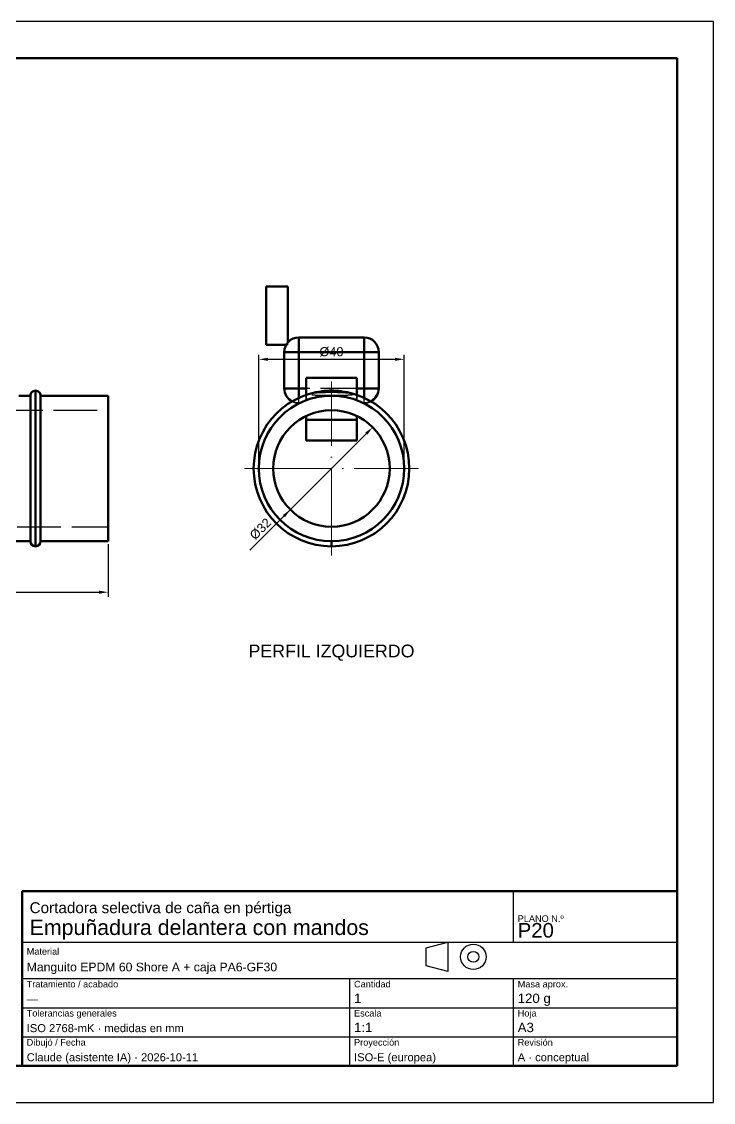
# Model space of a CAD drawing. Header units: millimetres. Extents: x 0 to 420, y 0 to 297.
# Drawn here: x 229.8 to 420, y 0 to 297 of the extents above; entities that cross this region are included whole.
import ezdxf
from ezdxf.enums import TextEntityAlignment as Align

# ---------------------------------------------------------------- set-up
doc = ezdxf.new("R2010")
doc.units = ezdxf.units.MM
doc.linetypes.add('ACAD_ISO02W100', pattern=[15, 12, -3])
doc.linetypes.add('ACAD_ISO04W100', pattern=[30, 24, -3, 0, -3])
for name, color, linetype, lineweight in [('COTAS', 4, 'Continuous', 18), ('EJES', 1, 'ACAD_ISO04W100', 18), ('MARCO', 7, 'Continuous', 70), ('OCULTAS', 8, 'ACAD_ISO02W100', 25), ('TEXTO', 7, 'Continuous', 25), ('VISIBLE', 7, 'Continuous', 50)]:
    doc.layers.add(name, color=color, linetype=linetype, lineweight=lineweight)
doc.styles.get("Standard").update_dxf_attribs({"font": 'arial.ttf'})
doc.dimstyles.new('ISO25', dxfattribs={"dimtxt": 2.5, "dimasz": 2.5, "dimexe": 1.25, "dimexo": 0.8, "dimgap": 0.8, "dimtad": 1, "dimdec": 1, "dimtxsty": 'Standard', "dimcen": 2.5, "dimclrd": 4, "dimclre": 4, "dimclrt": 7, "dimazin": 3, "dimtfac": 1, "dimtmove": 0, "dimatfit": 3})

msp = doc.modelspace()

# ---------------------------------------------------------------- linework, layer by layer
at = {"layer": 'EJES'}
for p, q in [((315, 150.3), (315, 198.1)), ((291.1, 174.2), (338.9, 174.2))]:
    msp.add_line(p, q, dxfattribs=at)
at = {"layer": 'MARCO'}
for p, q in [((410, 287), (20, 287)), ((410, 10), (410, 287)), ((410, 58), (230, 58)), ((230, 58), (230, 10)), ((410, 10), (410, 58)), ((20, 10), (410, 10)), ((230, 10), (410, 10))]:
    msp.add_line(p, q, dxfattribs=at)
at = {"layer": 'OCULTAS'}
for p, q in [((297, 208.2), (297, 224.2)), ((303, 224.2), (297, 224.2)), ((303, 208.2), (303, 224.2)), ((303, 208.2), (297, 208.2)), ((324, 210.2), (306, 210.2)), ((302, 196.2), (302, 206.2)), ((324, 206.2), (306, 206.2)), ((306, 196.2), (306, 206.2)), ((324, 196.2), (324, 206.2)), ((328, 196.2), (328, 206.2)), ((308, 196.2), (308, 199.13)), ((322, 196.2), (322, 199.13)), ((324, 196.2), (306, 196.2)), ((308, 192.93), (308, 194.42)), ((308, 192.93), (308, 193.23)), ((308.84, 193.23), (308, 193.23)), ((322, 193.23), (321.16, 193.23)), ((322, 192.93), (322, 194.42)), ((322, 192.93), (322, 193.23)), ((178.61, 190.2), (253.6, 190.2)), ((306.28, 192.2), (306, 192.2)), ((306.28, 192.2), (306, 192.2)), ((324, 192.2), (323.72, 192.2)), ((324, 192.2), (323.72, 192.2)), ((308, 181.89), (308, 188.59)), ((322, 181.89), (322, 188.59)), ((93.6, 158.2), (253.6, 158.2))]:
    msp.add_line(p, q, dxfattribs=at)
for radius in [21.4, 21.4, 21.4, 20, 20, 20, 20, 20, 16]:
    msp.add_circle((315, 174.2), radius, dxfattribs=at)
for centre, radius, start, end in [((306, 206.2), 4, -210, -180), ((306, 206.2), 4, -210, -180), ((306, 206.2), 4, 138.5904, 150), ((306, 206.2), 4, -270, -221.4096), ((306, 206.2), 4, -270, -221.4096), ((324, 206.2), 4, -360, -270), ((324, 206.2), 4, -360, -270), ((306, 196.2), 4, -180, -90), ((306, 196.2), 4, -180, -90), ((324, 196.2), 4, 270, 360), ((324, 196.2), 4, 270, 360), ((315, 174.2), 21.4, -250.907, -90), ((315, 174.2), 21.4, -450, -289.093), ((315, 174.2), 21.4, -239.5576, -90), ((315, 174.2), 21.4, -239.5576, -90), ((306, 196.2), 4, -117.4321, -90), ((315, 174.2), 21.4, -450, -300.4424), ((315, 174.2), 21.4, -450, -300.4424), ((324, 196.2), 4, 270, 297.4321)]:
    msp.add_arc(centre, radius, start, end, dxfattribs=at)
for points, degree in [([(303, 208.2), (302.7, 208.2), (302.54, 208.2), (302.54, 208.2)], 3), ([(306, 206.2), (306, 206.65), (306, 207.09), (306, 207.52), (306, 207.94), (306, 208.33), (306, 208.69), (306, 209.03), (306, 209.33), (306, 209.59), (306, 209.8), (306, 209.98), (306, 210.1), (306, 210.17), (306, 210.2)], 1), ([(324, 206.2), (324.45, 206.2), (324.89, 206.2), (325.32, 206.2), (325.74, 206.2), (326.13, 206.2), (326.49, 206.2), (326.83, 206.2), (327.13, 206.2), (327.39, 206.2), (327.6, 206.2), (327.78, 206.2), (327.9, 206.2), (327.97, 206.2), (328, 206.2)], 1), ([(306, 196.2), (305.55, 196.2), (305.11, 196.2), (304.68, 196.2), (304.26, 196.2), (303.87, 196.2), (303.51, 196.2), (303.17, 196.2), (302.87, 196.2), (302.61, 196.2), (302.4, 196.2), (302.22, 196.2), (302.1, 196.2), (302.03, 196.2), (302, 196.2)], 1), ([(324, 196.2), (324.45, 196.2), (324.89, 196.2), (325.32, 196.2), (325.74, 196.2), (326.13, 196.2), (326.49, 196.2), (326.83, 196.2), (327.13, 196.2), (327.39, 196.2), (327.6, 196.2), (327.78, 196.2), (327.9, 196.2), (327.97, 196.2), (328, 196.2)], 1), ([(233.6, 152.8), (233.6, 153.34), (233.6, 154.92), (233.6, 157.47), (233.6, 160.86), (233.6, 164.91), (233.6, 169.44), (233.6, 174.2), (233.6, 178.96), (233.6, 183.49), (233.6, 187.54), (233.6, 190.93), (233.6, 193.48), (233.6, 195.06), (233.6, 195.6)], 1), ([(253.6, 154.2), (253.6, 154.7), (253.6, 156.18), (253.6, 158.56), (253.6, 161.73), (253.6, 165.52), (253.6, 169.75), (253.6, 174.2), (253.6, 178.65), (253.6, 182.88), (253.6, 186.67), (253.6, 189.84), (253.6, 192.22), (253.6, 193.7), (253.6, 194.2)], 1), ([(306, 192.2), (306, 192.21), (306, 192.23), (306, 192.27), (306, 192.32), (306, 192.39), (306, 192.47), (306, 192.57), (306, 192.68), (306, 192.81), (306, 192.94), (306, 193.1), (306, 193.26), (306, 193.43), (306, 193.62)], 1), ([(322, 192.93), (321.03, 193.27), (320.05, 193.55), (319.06, 193.78), (318.05, 193.97), (317.04, 194.1), (316.02, 194.17), (315, 194.2), (313.98, 194.17), (312.96, 194.1), (311.95, 193.97), (310.94, 193.78), (309.95, 193.55), (308.97, 193.27), (308, 192.93)], 1), ([(308.84, 193.23), (308.41, 193.09), (308, 192.93)], 2), ([(308.84, 193.23), (308.4, 193.09), (308, 192.93)], 2), ([(312.28, 195.43), (310.65, 195.22), (309.07, 194.76)], 2), ([(320.93, 194.76), (319.35, 195.22), (317.72, 195.43)], 2), ([(322.46, 192.76), (322.06, 192.92), (321.62, 193.08), (321.16, 193.23)], 3), ([(322, 192.93), (321.59, 193.09), (321.16, 193.23)], 2), ([(324, 192.2), (324, 192.21), (324, 192.23), (324, 192.27), (324, 192.32), (324, 192.39), (324, 192.47), (324, 192.57), (324, 192.68), (324, 192.81), (324, 192.94), (324, 193.1), (324, 193.26), (324, 193.43), (324, 193.62)], 1), ([(253.6, 158.2), (253.6, 158.6), (253.6, 159.78), (253.6, 161.69), (253.6, 164.22), (253.6, 167.26), (253.6, 170.64), (253.6, 174.2), (253.6, 177.76), (253.6, 181.14), (253.6, 184.18), (253.6, 186.71), (253.6, 188.62), (253.6, 189.8), (253.6, 190.2)], 1), ([(253.6, 190.2), (253.6, 189.8), (253.6, 188.62), (253.6, 186.71), (253.6, 184.18), (253.6, 181.14), (253.6, 177.76), (253.6, 174.2), (253.6, 170.64), (253.6, 167.26), (253.6, 164.22), (253.6, 161.69), (253.6, 159.78), (253.6, 158.6), (253.6, 158.2)], 1), ([(306.28, 192.2), (306, 192.2)], 1), ([(306, 192.2), (306.28, 192.2)], 1), ([(306, 192.2), (306.28, 192.2)], 1), ([(306.28, 192.2), (306, 192.2)], 1), ([(306.37, 192.24), (306.28, 192.2), (306.28, 192.2)], 2), ([(307.15, 192.6), (306.81, 192.45), (306.52, 192.31), (306.38, 192.25)], 3), ([(307.76, 192.84), (307.54, 192.76), (307.33, 192.67)], 2), ([(322, 188.59), (321.06, 189.01), (320.09, 189.37), (319.09, 189.67), (318.09, 189.9), (317.06, 190.07), (316.03, 190.17), (315, 190.2), (313.97, 190.17), (312.94, 190.07), (311.91, 189.9), (310.91, 189.67), (309.91, 189.37), (308.94, 189.01), (308, 188.59)], 1), ([(322, 188.59), (321.06, 189.01), (320.09, 189.37), (319.09, 189.67), (318.09, 189.9), (317.06, 190.07), (316.03, 190.17), (315, 190.2), (313.97, 190.17), (312.94, 190.07), (311.91, 189.9), (310.91, 189.67), (309.91, 189.37), (308.94, 189.01), (308, 188.59)], 1), ([(323.08, 192.49), (322.81, 192.62), (322.47, 192.75)], 2), ([(323.57, 192.27), (323.43, 192.34), (323.21, 192.44)], 2), ([(323.7, 192.21), (323.68, 192.22), (323.61, 192.25)], 2), ([(323.72, 192.2), (324, 192.2)], 1), ([(324, 192.2), (323.72, 192.2)], 1), ([(324, 192.2), (323.72, 192.2)], 1), ([(323.72, 192.2), (324, 192.2)], 1)]:
    msp.add_open_spline(points, degree=degree, dxfattribs=at)
for points, degree, knots in [([(303, 208.2), (303, 208.41), (303, 208.57), (303, 208.68), (303, 208.79), (303, 208.84), (303, 208.85)], 3, [0, 0, 0, 0, 0.5, 0.5, 0.5, 1, 1, 1, 1]), ([(324, 210.2), (324, 210.19), (324, 210.17), (324, 210.14), (324, 210.1), (324, 210.04), (324, 209.98), (324, 209.89), (324, 209.8), (324, 209.7), (324, 209.59), (324, 209.46), (324, 209.33), (324, 209.18), (324, 209.03), (324, 208.86), (324, 208.69), (324, 208.51), (324, 208.33), (324, 208.13), (324, 207.94), (324, 207.73), (324, 207.52), (324, 207.31), (324, 207.09), (324, 206.65), (324, 206.2)], 2, [0, 0, 0, 0.071429, 0.071429, 0.142857, 0.142857, 0.214286, 0.214286, 0.285714, 0.285714, 0.357143, 0.357143, 0.428571, 0.428571, 0.5, 0.5, 0.571429, 0.571429, 0.642857, 0.642857, 0.714286, 0.714286, 0.785714, 0.785714, 0.857143, 0.857143, 1, 1, 1]), ([(302, 206.2), (302.01, 206.2), (302.03, 206.2), (302.06, 206.2), (302.1, 206.2), (302.16, 206.2), (302.22, 206.2), (302.31, 206.2), (302.4, 206.2), (302.5, 206.2), (302.61, 206.2), (302.74, 206.2), (302.87, 206.2), (303.02, 206.2), (303.17, 206.2), (303.34, 206.2), (303.51, 206.2), (303.69, 206.2), (303.87, 206.2), (304.07, 206.2), (304.26, 206.2), (304.47, 206.2), (304.68, 206.2), (304.89, 206.2), (305.11, 206.2), (305.55, 206.2), (306, 206.2)], 2, [0, 0, 0, 0.071429, 0.071429, 0.142857, 0.142857, 0.214286, 0.214286, 0.285714, 0.285714, 0.357143, 0.357143, 0.428571, 0.428571, 0.5, 0.5, 0.571429, 0.571429, 0.642857, 0.642857, 0.714286, 0.714286, 0.785714, 0.785714, 0.857143, 0.857143, 1, 1, 1]), ([(306, 192.2), (306, 192.21), (306, 192.23), (306, 192.26), (306, 192.3), (306, 192.36), (306, 192.42), (306, 192.51), (306, 192.6), (306, 192.7), (306, 192.81), (306, 192.94), (306, 193.07), (306, 193.22), (306, 193.37), (306, 193.54), (306, 193.71), (306, 193.89), (306, 194.07), (306, 194.27), (306, 194.46), (306, 194.67), (306, 194.88), (306, 195.09), (306, 195.31), (306, 195.75), (306, 196.2)], 2, [0, 0, 0, 0.071429, 0.071429, 0.142857, 0.142857, 0.214286, 0.214286, 0.285714, 0.285714, 0.357143, 0.357143, 0.428571, 0.428571, 0.5, 0.5, 0.571429, 0.571429, 0.642857, 0.642857, 0.714286, 0.714286, 0.785714, 0.785714, 0.857143, 0.857143, 1, 1, 1]), ([(308, 193.23), (308, 193.28), (308, 193.34), (308, 193.39), (308, 193.45), (308, 193.51), (308, 193.57), (308, 193.63), (308, 193.69), (308, 193.75), (308, 193.82), (308, 193.88), (308, 193.95), (308, 194.01), (308, 194.08), (308, 194.15), (308, 194.29), (308, 194.43), (308, 194.57), (308, 195.08), (308, 195.64), (308, 196.2)], 3, [0, 0, 0, 0, 0.071429, 0.071429, 0.071429, 0.142857, 0.142857, 0.142857, 0.214286, 0.214286, 0.214286, 0.285714, 0.285714, 0.285714, 0.357143, 0.357143, 0.357143, 0.5, 0.5, 0.5, 1, 1, 1, 1]), ([(322, 193.23), (322, 193.28), (322, 193.34), (322, 193.39), (322, 193.45), (322, 193.51), (322, 193.57), (322, 193.63), (322, 193.69), (322, 193.75), (322, 193.82), (322, 193.88), (322, 193.95), (322, 194.01), (322, 194.08), (322, 194.15), (322, 194.29), (322, 194.43), (322, 194.57), (322, 195.08), (322, 195.64), (322, 196.2)], 3, [0, 0, 0, 0, 0.071429, 0.071429, 0.071429, 0.142857, 0.142857, 0.142857, 0.214286, 0.214286, 0.214286, 0.285714, 0.285714, 0.285714, 0.357143, 0.357143, 0.357143, 0.5, 0.5, 0.5, 1, 1, 1, 1]), ([(324, 192.2), (324, 192.21), (324, 192.23), (324, 192.26), (324, 192.3), (324, 192.36), (324, 192.42), (324, 192.51), (324, 192.6), (324, 192.7), (324, 192.81), (324, 192.94), (324, 193.07), (324, 193.22), (324, 193.37), (324, 193.54), (324, 193.71), (324, 193.89), (324, 194.07), (324, 194.27), (324, 194.46), (324, 194.67), (324, 194.88), (324, 195.09), (324, 195.31), (324, 195.75), (324, 196.2)], 2, [0, 0, 0, 0.071429, 0.071429, 0.142857, 0.142857, 0.214286, 0.214286, 0.285714, 0.285714, 0.357143, 0.357143, 0.428571, 0.428571, 0.5, 0.5, 0.571429, 0.571429, 0.642857, 0.642857, 0.714286, 0.714286, 0.785714, 0.785714, 0.857143, 0.857143, 1, 1, 1]), ([(232.2, 154.2), (232.2, 154.2), (232.2, 154.72), (232.2, 155.74), (232.2, 156.74), (232.2, 158.24), (232.2, 160.11), (232.2, 161.96), (232.2, 164.18), (232.2, 166.6), (232.2, 169.02), (232.2, 171.63), (232.2, 174.24), (232.2, 176.87), (232.2, 179.49), (232.2, 181.91), (232.2, 184.33), (232.2, 186.54), (232.2, 188.39), (232.2, 190.23), (232.2, 191.7), (232.2, 192.69), (232.2, 193.69), (232.2, 194.2), (232.2, 194.2)], 3, [0, 0, 0, 0, 0.0627743, 0.0627743, 0.0627743, 0.1255485, 0.1255485, 0.1255485, 0.1879486, 0.1879486, 0.1879486, 0.2503487, 0.2503487, 0.2503487, 0.3129486, 0.3129486, 0.3129486, 0.3755485, 0.3755485, 0.3755485, 0.437774, 0.437774, 0.437774, 0.4999996, 0.4999996, 0.4999996, 0.4999996]), ([(235, 194.2), (235, 194.2), (235, 194.2), (235, 194.2), (235, 194.2), (235, 193.67), (235, 192.66), (235, 191.65), (235, 190.15), (235, 188.29), (235, 186.44), (235, 184.22), (235, 181.8), (235, 179.38), (235, 176.77), (235, 174.16), (235, 171.54), (235, 168.93), (235, 166.52), (235, 164.1), (235, 161.89), (235, 160.04), (235, 158.2), (235, 156.72), (235, 155.72), (235, 154.72), (235, 154.2), (235, 154.2)], 3, [0, 0, 0, 0, 0.000698, 0.000698, 0.000698, 0.125898, 0.125898, 0.125898, 0.251098, 0.251098, 0.251098, 0.375898, 0.375898, 0.375898, 0.500698, 0.500698, 0.500698, 0.625498, 0.625498, 0.625498, 0.750298, 0.750298, 0.750298, 0.875149, 0.875149, 0.875149, 1, 1, 1, 1]), ([(315, 154.2), (317.63, 154.2), (320.26, 154.72), (322.69, 155.74), (325.11, 156.74), (327.34, 158.24), (329.19, 160.11), (331.03, 161.96), (332.51, 164.18), (333.5, 166.6), (334.49, 169.02), (335.01, 171.63), (335, 174.24), (335, 176.87), (334.47, 179.49), (333.46, 181.91), (332.45, 184.33), (330.95, 186.54), (329.09, 188.39), (327.24, 190.23), (325.02, 191.71), (322.6, 192.7), (320.18, 193.69), (317.57, 194.21), (314.96, 194.2), (312.33, 194.2), (309.71, 193.67), (307.29, 192.66), (304.87, 191.65), (302.66, 190.15), (300.81, 188.29), (298.97, 186.44), (297.49, 184.22), (296.5, 181.8), (295.51, 179.38), (294.99, 176.77), (295, 174.16), (295, 171.54), (295.53, 168.93), (296.53, 166.52), (297.54, 164.1), (299.02, 161.89), (300.87, 160.04), (302.72, 158.2), (304.94, 156.72), (307.35, 155.72), (309.77, 154.72), (312.39, 154.2), (315, 154.2)], 3, [0, 0, 0, 0, 0.062774, 0.062774, 0.062774, 0.125549, 0.125549, 0.125549, 0.187949, 0.187949, 0.187949, 0.250349, 0.250349, 0.250349, 0.312949, 0.312949, 0.312949, 0.375549, 0.375549, 0.375549, 0.437949, 0.437949, 0.437949, 0.500349, 0.500349, 0.500349, 0.562949, 0.562949, 0.562949, 0.625549, 0.625549, 0.625549, 0.687949, 0.687949, 0.687949, 0.750349, 0.750349, 0.750349, 0.812749, 0.812749, 0.812749, 0.875149, 0.875149, 0.875149, 0.937574, 0.937574, 0.937574, 1, 1, 1, 1]), ([(315, 154.2), (312.37, 154.2), (309.74, 154.72), (307.31, 155.74), (304.89, 156.74), (302.66, 158.24), (300.81, 160.11), (298.97, 161.96), (297.49, 164.18), (296.5, 166.6), (295.51, 169.02), (294.99, 171.63), (295, 174.24), (295, 176.87), (295.53, 179.49), (296.54, 181.91), (297.55, 184.33), (299.05, 186.54), (300.91, 188.39), (302.76, 190.23), (304.98, 191.71), (307.4, 192.7), (309.82, 193.69), (312.43, 194.21), (315.04, 194.2), (317.67, 194.2), (320.29, 193.67), (322.71, 192.66), (325.13, 191.65), (327.34, 190.15), (329.19, 188.29), (331.03, 186.44), (332.51, 184.22), (333.5, 181.8), (334.49, 179.38), (335.01, 176.77), (335, 174.16), (335, 171.54), (334.47, 168.93), (333.47, 166.52), (332.46, 164.1), (330.98, 161.89), (329.13, 160.04), (327.28, 158.2), (325.06, 156.72), (322.65, 155.72), (320.23, 154.72), (317.61, 154.2), (315, 154.2)], 3, [0, 0, 0, 0, 0.062774, 0.062774, 0.062774, 0.125549, 0.125549, 0.125549, 0.187949, 0.187949, 0.187949, 0.250349, 0.250349, 0.250349, 0.312949, 0.312949, 0.312949, 0.375549, 0.375549, 0.375549, 0.437949, 0.437949, 0.437949, 0.500349, 0.500349, 0.500349, 0.562949, 0.562949, 0.562949, 0.625549, 0.625549, 0.625549, 0.687949, 0.687949, 0.687949, 0.750349, 0.750349, 0.750349, 0.812749, 0.812749, 0.812749, 0.875149, 0.875149, 0.875149, 0.937574, 0.937574, 0.937574, 1, 1, 1, 1]), ([(315, 154.2), (312.38, 154.2), (309.77, 154.72), (307.35, 155.72), (304.93, 156.72), (302.72, 158.2), (300.87, 160.05), (299.01, 161.9), (297.52, 164.12), (296.52, 166.55), (295.52, 168.97), (295, 171.59), (295, 174.21), (295, 176.84), (295.52, 179.46), (296.53, 181.88), (297.54, 184.3), (299.03, 186.52), (300.89, 188.37), (302.74, 190.22), (304.95, 191.69), (307.37, 192.69), (309.79, 193.69), (312.4, 194.2), (315.01, 194.2), (317.64, 194.2), (320.26, 193.68), (322.68, 192.67), (325.1, 191.66), (327.32, 190.17), (329.17, 188.31), (331.02, 186.46), (332.49, 184.25), (333.49, 181.83), (334.49, 179.41), (335, 176.8), (335, 174.19), (335, 171.56), (334.48, 168.94), (333.47, 166.52), (332.46, 164.1), (330.97, 161.88), (329.11, 160.03), (327.27, 158.19), (325.05, 156.71), (322.64, 155.72), (320.22, 154.72), (317.61, 154.2), (315, 154.2)], 3, [0, 0, 0, 0, 0.062454, 0.062454, 0.062454, 0.124908, 0.124908, 0.124908, 0.187508, 0.187508, 0.187508, 0.250108, 0.250108, 0.250108, 0.312708, 0.312708, 0.312708, 0.375308, 0.375308, 0.375308, 0.437708, 0.437708, 0.437708, 0.500108, 0.500108, 0.500108, 0.562708, 0.562708, 0.562708, 0.625308, 0.625308, 0.625308, 0.687708, 0.687708, 0.687708, 0.750108, 0.750108, 0.750108, 0.812708, 0.812708, 0.812708, 0.875308, 0.875308, 0.875308, 0.937654, 0.937654, 0.937654, 1, 1, 1, 1]), ([(315, 154.2), (317.63, 154.2), (320.25, 154.72), (322.68, 155.73), (325.1, 156.74), (327.33, 158.23), (329.18, 160.09), (331.02, 161.95), (332.5, 164.16), (333.49, 166.58), (334.49, 169), (335, 171.61), (335, 174.23), (335, 176.85), (334.47, 179.47), (333.46, 181.89), (332.46, 184.31), (330.97, 186.53), (329.11, 188.38), (327.25, 190.22), (325.04, 191.7), (322.62, 192.69), (320.2, 193.69), (317.59, 194.2), (314.97, 194.2), (312.35, 194.2), (309.73, 193.67), (307.31, 192.66), (304.89, 191.66), (302.67, 190.17), (300.82, 188.31), (298.98, 186.45), (297.5, 184.24), (296.51, 181.82), (295.51, 179.4), (295, 176.79), (295, 174.17), (295, 171.55), (295.53, 168.93), (296.54, 166.51), (297.54, 164.09), (299.03, 161.87), (300.89, 160.02), (302.74, 158.18), (304.96, 156.71), (307.37, 155.71), (309.78, 154.72), (312.39, 154.2), (315, 154.2)], 3, [0, 0, 0, 0, 0.062704, 0.062704, 0.062704, 0.125408, 0.125408, 0.125408, 0.187808, 0.187808, 0.187808, 0.250208, 0.250208, 0.250208, 0.312808, 0.312808, 0.312808, 0.375408, 0.375408, 0.375408, 0.437808, 0.437808, 0.437808, 0.500208, 0.500208, 0.500208, 0.562808, 0.562808, 0.562808, 0.625408, 0.625408, 0.625408, 0.687808, 0.687808, 0.687808, 0.750208, 0.750208, 0.750208, 0.812808, 0.812808, 0.812808, 0.875408, 0.875408, 0.875408, 0.937704, 0.937704, 0.937704, 1, 1, 1, 1]), ([(323.72, 192.2), (323.72, 192.2), (323.38, 192.37), (322.93, 192.56), (322.63, 192.69), (322.27, 192.84), (321.9, 192.97), (321.28, 193.2), (320.59, 193.42), (319.9, 193.59), (319.2, 193.77), (318.5, 193.9), (317.78, 194.01), (316.86, 194.14), (315.93, 194.2), (315, 194.2), (313.58, 194.2), (312.15, 194.05), (310.76, 193.74), (309.98, 193.58), (309.22, 193.36), (308.51, 193.12), (307.89, 192.9), (307.29, 192.66), (306.85, 192.46), (306.51, 192.31), (306.28, 192.2), (306.28, 192.2)], 3, [0, 0, 0, 0, 0.093941, 0.093941, 0.093941, 0.157007, 0.157007, 0.157007, 0.26192, 0.26192, 0.26192, 0.366833, 0.366833, 0.366833, 0.501001, 0.501001, 0.501001, 0.706952, 0.706952, 0.706952, 0.821887, 0.821887, 0.821887, 0.922727, 0.922727, 0.922727, 1, 1, 1, 1]), ([(308, 192.93), (308, 193.3), (308, 193.67), (308, 193.95), (308, 194.25), (308, 194.42), (308, 194.42)], 3, [0, 0, 0, 0, 0.483867, 0.483867, 0.483867, 1, 1, 1, 1]), ([(308, 194.42), (308, 194.42), (308, 194.25), (308, 193.95), (308, 193.68), (308, 193.31), (308, 192.93)], 3, [0, 0, 0, 0, 0.515767, 0.515767, 0.515767, 1, 1, 1, 1]), ([(320.93, 194.76), (321.1, 194.71), (321.24, 194.65), (321.22, 194.58), (321.21, 194.53), (321.11, 194.49), (320.99, 194.46), (320.89, 194.43), (320.79, 194.41), (320.67, 194.4), (320.52, 194.38), (320.37, 194.36), (320.21, 194.35), (319.75, 194.31), (319.27, 194.29), (318.79, 194.28), (317.54, 194.25), (316.27, 194.25), (315.01, 194.25), (313.58, 194.26), (312.15, 194.24), (310.75, 194.29), (310.34, 194.31), (309.94, 194.33), (309.56, 194.37), (309.34, 194.39), (309.13, 194.42), (308.97, 194.47), (308.91, 194.49), (308.86, 194.51), (308.82, 194.53), (308.77, 194.57), (308.76, 194.61), (308.8, 194.64), (308.85, 194.69), (308.95, 194.73), (309.07, 194.76)], 3, [0, 0, 0, 0, 0.0490191, 0.0490191, 0.0490191, 0.0837627, 0.0837627, 0.0837627, 0.1107515, 0.1107515, 0.1107515, 0.1449646, 0.1449646, 0.1449646, 0.243534, 0.243534, 0.243534, 0.4995985, 0.4995985, 0.4995985, 0.7875428, 0.7875428, 0.7875428, 0.8720681, 0.8720681, 0.8720681, 0.9205013, 0.9205013, 0.9205013, 0.9390919, 0.9390919, 0.9390919, 0.9662841, 0.9662841, 0.9662841, 0.9999999, 0.9999999, 0.9999999, 0.9999999]), ([(309.07, 194.76), (309.33, 194.84), (309.67, 194.89), (310, 194.93), (310.32, 194.97), (310.64, 195), (310.97, 195.02), (311.5, 195.06), (312.03, 195.08), (312.56, 195.1), (313.38, 195.13), (314.21, 195.14), (315.03, 195.14), (316.14, 195.14), (317.26, 195.12), (318.35, 195.06), (318.77, 195.04), (319.19, 195.01), (319.6, 194.97), (319.83, 194.95), (320.05, 194.92), (320.27, 194.89), (320.51, 194.86), (320.74, 194.82), (320.93, 194.76)], 3, [0, 0, 0, 0, 0.089769, 0.089769, 0.089769, 0.172351, 0.172351, 0.172351, 0.303103, 0.303103, 0.303103, 0.502622, 0.502622, 0.502622, 0.771482, 0.771482, 0.771482, 0.875723, 0.875723, 0.875723, 0.934766, 0.934766, 0.934766, 1, 1, 1, 1]), ([(322, 192.93), (322, 193.3), (322, 193.67), (322, 193.95), (322, 194.25), (322, 194.42), (322, 194.42)], 3, [0, 0, 0, 0, 0.483867, 0.483867, 0.483867, 1, 1, 1, 1]), ([(322, 194.42), (322, 194.42), (322, 194.25), (322, 193.95), (322, 193.68), (322, 193.31), (322, 192.93)], 3, [0, 0, 0, 0, 0.515767, 0.515767, 0.515767, 1, 1, 1, 1]), ([(315, 154.2), (312.37, 154.2), (309.74, 154.72), (307.31, 155.74), (304.89, 156.74), (302.66, 158.24), (300.81, 160.11), (298.97, 161.96), (297.49, 164.18), (296.5, 166.6), (295.51, 169.02), (294.99, 171.63), (295, 174.24), (295, 176.87), (295.53, 179.49), (296.54, 181.91), (297.55, 184.33), (299.05, 186.54), (300.91, 188.39), (302.91, 190.39), (305.35, 191.95), (308, 192.93)], 3, [0, 0, 0, 0, 0.0627743, 0.0627743, 0.0627743, 0.1255485, 0.1255485, 0.1255485, 0.1879486, 0.1879486, 0.1879486, 0.2503487, 0.2503487, 0.2503487, 0.3129486, 0.3129486, 0.3129486, 0.3755485, 0.3755485, 0.3755485, 0.4430907, 0.4430907, 0.4430907, 0.4430907]), ([(308, 192.93), (305.31, 191.93), (302.84, 190.34), (300.81, 188.3), (298.97, 186.44), (297.5, 184.22), (296.5, 181.81), (295.51, 179.39), (294.99, 176.77), (295, 174.16), (295, 171.54), (295.53, 168.92), (296.54, 166.5), (297.55, 164.08), (299.04, 161.86), (300.9, 160.01), (302.75, 158.17), (304.97, 156.7), (307.38, 155.71), (309.79, 154.71), (312.39, 154.2), (315, 154.2)], 3, [0, 0, 0, 0, 0.154822, 0.154822, 0.154822, 0.295651, 0.295651, 0.295651, 0.43648, 0.43648, 0.43648, 0.57776, 0.57776, 0.57776, 0.71904, 0.71904, 0.71904, 0.85952, 0.85952, 0.85952, 1, 1, 1, 1]), ([(306.28, 192.2), (304.26, 191.22), (302.4, 189.89), (300.81, 188.29), (298.97, 186.44), (297.49, 184.22), (296.5, 181.8), (295.51, 179.38), (294.99, 176.77), (295, 174.16), (295, 171.54), (295.53, 168.93), (296.53, 166.52), (297.54, 164.1), (299.02, 161.89), (300.87, 160.04), (302.72, 158.2), (304.94, 156.72), (307.35, 155.72), (309.77, 154.72), (312.39, 154.2), (315, 154.2)], 3, [0, 0, 0, 0, 0.125556, 0.125556, 0.125556, 0.271277, 0.271277, 0.271277, 0.416998, 0.416998, 0.416998, 0.562719, 0.562719, 0.562719, 0.708439, 0.708439, 0.708439, 0.85422, 0.85422, 0.85422, 1, 1, 1, 1]), ([(315, 154.2), (312.37, 154.2), (309.75, 154.72), (307.32, 155.73), (304.89, 156.74), (302.67, 158.23), (300.82, 160.1), (298.97, 161.95), (297.5, 164.17), (296.51, 166.59), (295.51, 169), (294.99, 171.62), (295, 174.23), (295, 176.85), (295.53, 179.47), (296.54, 181.89), (297.55, 184.31), (299.04, 186.53), (300.9, 188.38), (302.46, 189.94), (304.29, 191.24), (306.28, 192.2)], 3, [0, 0, 0, 0, 0.0627205, 0.0627205, 0.0627205, 0.1254411, 0.1254411, 0.1254411, 0.1878412, 0.1878412, 0.1878412, 0.2502413, 0.2502413, 0.2502413, 0.3128412, 0.3128412, 0.3128412, 0.3754411, 0.3754411, 0.3754411, 0.428216, 0.428216, 0.428216, 0.428216]), ([(315, 154.2), (312.38, 154.2), (309.76, 154.72), (307.35, 155.72), (304.93, 156.72), (302.71, 158.21), (300.86, 160.06), (299, 161.91), (297.52, 164.13), (296.52, 166.56), (295.51, 168.98), (295, 171.6), (295, 174.22), (295, 176.85), (295.53, 179.47), (296.54, 181.89), (297.54, 184.31), (299.03, 186.53), (300.89, 188.38), (302.46, 189.94), (304.29, 191.24), (306.28, 192.2)], 3, [0, 0, 0, 0, 0.0624981, 0.0624981, 0.0624981, 0.1249961, 0.1249961, 0.1249961, 0.187596, 0.187596, 0.187596, 0.2501959, 0.2501959, 0.2501959, 0.3127958, 0.3127958, 0.3127958, 0.3753958, 0.3753958, 0.3753958, 0.4282161, 0.4282161, 0.4282161, 0.4282161]), ([(306.28, 192.2), (304.27, 191.22), (302.42, 189.91), (300.84, 188.32), (298.99, 186.47), (297.51, 184.25), (296.52, 181.84), (295.52, 179.42), (295, 176.81), (295, 174.19), (295, 171.57), (295.52, 168.95), (296.53, 166.53), (297.53, 164.11), (299.02, 161.89), (300.88, 160.04), (302.73, 158.19), (304.94, 156.71), (307.36, 155.72), (309.77, 154.72), (312.39, 154.2), (315, 154.2)], 3, [0, 0, 0, 0, 0.124834, 0.124834, 0.124834, 0.270555, 0.270555, 0.270555, 0.416276, 0.416276, 0.416276, 0.562464, 0.562464, 0.562464, 0.708651, 0.708651, 0.708651, 0.854326, 0.854326, 0.854326, 1, 1, 1, 1]), ([(306, 192.2), (305.76, 192.2), (305.52, 192.22), (305.3, 192.26), (304.99, 192.32), (304.72, 192.4), (304.53, 192.48), (304.27, 192.58), (304.16, 192.65), (304.16, 192.65)], 3, [0, 0, 0, 0, 0.226074, 0.226074, 0.226074, 0.552986, 0.552986, 0.552986, 1, 1, 1, 1]), ([(304.16, 192.65), (304.16, 192.65), (304.27, 192.58), (304.53, 192.48), (304.72, 192.41), (304.99, 192.32), (305.3, 192.26), (305.52, 192.22), (305.76, 192.2), (306, 192.2)], 3, [0, 0, 0, 0, 0.446792, 0.446792, 0.446792, 0.773743, 0.773743, 0.773743, 1, 1, 1, 1]), ([(306, 192.2), (305.76, 192.2), (305.52, 192.22), (305.3, 192.26), (304.99, 192.32), (304.72, 192.4), (304.53, 192.48), (304.27, 192.58), (304.16, 192.65), (304.16, 192.65)], 3, [0, 0, 0, 0, 0.226074, 0.226074, 0.226074, 0.552986, 0.552986, 0.552986, 1, 1, 1, 1]), ([(304.16, 192.65), (304.16, 192.65), (304.27, 192.58), (304.53, 192.48), (304.72, 192.41), (304.99, 192.32), (305.3, 192.26), (305.52, 192.22), (305.76, 192.2), (306, 192.2)], 3, [0, 0, 0, 0, 0.446792, 0.446792, 0.446792, 0.773743, 0.773743, 0.773743, 1, 1, 1, 1]), ([(322, 192.93), (324.69, 191.93), (327.17, 190.33), (329.19, 188.29), (331.03, 186.44), (332.51, 184.22), (333.5, 181.8), (334.49, 179.38), (335.01, 176.77), (335, 174.16), (335, 171.54), (334.47, 168.93), (333.47, 166.52), (332.46, 164.1), (330.98, 161.89), (329.13, 160.04), (327.28, 158.2), (325.06, 156.72), (322.65, 155.72), (320.23, 154.72), (317.61, 154.2), (315, 154.2)], 3, [0, 0, 0, 0, 0.154912, 0.154912, 0.154912, 0.295741, 0.295741, 0.295741, 0.436569, 0.436569, 0.436569, 0.577398, 0.577398, 0.577398, 0.718227, 0.718227, 0.718227, 0.859114, 0.859114, 0.859114, 1, 1, 1, 1]), ([(315, 154.2), (317.63, 154.2), (320.26, 154.72), (322.68, 155.73), (325.11, 156.74), (327.34, 158.24), (329.19, 160.1), (331.03, 161.96), (332.5, 164.18), (333.5, 166.59), (334.49, 169.01), (335.01, 171.63), (335, 174.24), (335, 176.86), (334.47, 179.48), (333.46, 181.9), (332.45, 184.32), (330.96, 186.54), (329.1, 188.39), (327.09, 190.38), (324.65, 191.95), (322, 192.93)], 3, [0, 0, 0, 0, 0.0627544, 0.0627544, 0.0627544, 0.1255088, 0.1255088, 0.1255088, 0.1879089, 0.1879089, 0.1879089, 0.250309, 0.250309, 0.250309, 0.3129089, 0.3129089, 0.3129089, 0.3755088, 0.3755088, 0.3755088, 0.4430907, 0.4430907, 0.4430907, 0.4430907]), ([(323.72, 192.2), (325.74, 191.22), (327.59, 189.9), (329.18, 188.31), (331.02, 186.46), (332.5, 184.24), (333.49, 181.82), (334.49, 179.4), (335, 176.79), (335, 174.18), (335, 171.55), (334.47, 168.93), (333.46, 166.51), (332.46, 164.09), (330.97, 161.87), (329.11, 160.02), (327.26, 158.18), (325.04, 156.71), (322.63, 155.71), (320.22, 154.72), (317.61, 154.2), (315, 154.2)], 3, [0, 0, 0, 0, 0.125199, 0.125199, 0.125199, 0.27092, 0.27092, 0.27092, 0.416641, 0.416641, 0.416641, 0.562828, 0.562828, 0.562828, 0.709016, 0.709016, 0.709016, 0.854508, 0.854508, 0.854508, 1, 1, 1, 1]), ([(315, 154.2), (317.61, 154.2), (320.23, 154.72), (322.64, 155.72), (325.06, 156.72), (327.28, 158.2), (329.13, 160.04), (330.98, 161.89), (332.47, 164.12), (333.47, 166.54), (334.48, 168.96), (335, 171.58), (335, 174.21), (335, 176.83), (334.48, 179.45), (333.47, 181.87), (332.47, 184.29), (330.98, 186.51), (329.12, 188.36), (327.55, 189.93), (325.72, 191.23), (323.72, 192.2)], 3, [0, 0, 0, 0, 0.06242, 0.06242, 0.06242, 0.12484, 0.12484, 0.12484, 0.1874399, 0.1874399, 0.1874399, 0.2500398, 0.2500398, 0.2500398, 0.3126397, 0.3126397, 0.3126397, 0.3752396, 0.3752396, 0.3752396, 0.4282162, 0.4282162, 0.4282162, 0.4282162]), ([(315, 154.2), (317.63, 154.2), (320.26, 154.72), (322.69, 155.74), (325.11, 156.74), (327.34, 158.24), (329.19, 160.11), (331.03, 161.96), (332.51, 164.18), (333.5, 166.6), (334.49, 169.02), (335.01, 171.63), (335, 174.24), (335, 176.87), (334.47, 179.49), (333.46, 181.91), (332.45, 184.33), (330.95, 186.54), (329.09, 188.39), (327.53, 189.95), (325.7, 191.24), (323.72, 192.2)], 3, [0, 0, 0, 0, 0.0627743, 0.0627743, 0.0627743, 0.1255485, 0.1255485, 0.1255485, 0.1879486, 0.1879486, 0.1879486, 0.2503487, 0.2503487, 0.2503487, 0.3129486, 0.3129486, 0.3129486, 0.3755485, 0.3755485, 0.3755485, 0.4282159, 0.4282159, 0.4282159, 0.4282159]), ([(323.72, 192.2), (325.74, 191.22), (327.6, 189.9), (329.18, 188.3), (331.03, 186.45), (332.5, 184.23), (333.49, 181.81), (334.49, 179.4), (335.01, 176.78), (335, 174.17), (335, 171.55), (334.47, 168.93), (333.46, 166.51), (332.45, 164.09), (330.96, 161.87), (329.1, 160.02), (327.25, 158.18), (325.04, 156.71), (322.63, 155.71), (320.22, 154.72), (317.61, 154.2), (315, 154.2)], 3, [0, 0, 0, 0, 0.125305, 0.125305, 0.125305, 0.271026, 0.271026, 0.271026, 0.416747, 0.416747, 0.416747, 0.562934, 0.562934, 0.562934, 0.709122, 0.709122, 0.709122, 0.854561, 0.854561, 0.854561, 1, 1, 1, 1]), ([(324, 192.2), (324.24, 192.2), (324.48, 192.22), (324.7, 192.26), (325.01, 192.32), (325.28, 192.4), (325.47, 192.48), (325.73, 192.58), (325.84, 192.65), (325.84, 192.65)], 3, [0, 0, 0, 0, 0.226074, 0.226074, 0.226074, 0.552986, 0.552986, 0.552986, 1, 1, 1, 1]), ([(325.84, 192.65), (325.84, 192.65), (325.73, 192.58), (325.47, 192.48), (325.28, 192.41), (325.01, 192.32), (324.7, 192.26), (324.48, 192.22), (324.24, 192.2), (324, 192.2)], 3, [0, 0, 0, 0, 0.446792, 0.446792, 0.446792, 0.773743, 0.773743, 0.773743, 1, 1, 1, 1]), ([(324, 192.2), (324.24, 192.2), (324.48, 192.22), (324.7, 192.26), (325.01, 192.32), (325.28, 192.4), (325.47, 192.48), (325.73, 192.58), (325.84, 192.65), (325.84, 192.65)], 3, [0, 0, 0, 0, 0.226074, 0.226074, 0.226074, 0.552986, 0.552986, 0.552986, 1, 1, 1, 1]), ([(325.84, 192.65), (325.84, 192.65), (325.73, 192.58), (325.47, 192.48), (325.28, 192.41), (325.01, 192.32), (324.7, 192.26), (324.48, 192.22), (324.24, 192.2), (324, 192.2)], 3, [0, 0, 0, 0, 0.446792, 0.446792, 0.446792, 0.773743, 0.773743, 0.773743, 1, 1, 1, 1]), ([(315, 152.8), (315, 152.8), (315, 152.81), (315, 152.82), (315, 152.84), (315, 152.86), (315, 152.88), (315, 152.91), (315, 152.94), (315, 152.98), (315, 153.01), (315, 153.06), (315, 153.11), (315, 153.16), (315, 153.21), (315, 153.27), (315, 153.33), (315, 153.39), (315, 153.46), (315, 153.59), (315, 153.74), (315, 153.96), (315, 154.2)], 2, [0, 0, 0, 0.1122, 0.1122, 0.224399, 0.224399, 0.336599, 0.336599, 0.448799, 0.448799, 0.560999, 0.560999, 0.673198, 0.673198, 0.785398, 0.785398, 0.897598, 0.897598, 1.009798, 1.009798, 1.234197, 1.234197, 1.570796, 1.570796, 1.570796]), ([(315, 154.2), (315, 154.04), (315, 153.89), (315, 153.74), (315, 153.59), (315, 153.52), (315, 153.46), (315, 153.39), (315, 153.33), (315, 153.27), (315, 153.21), (315, 153.16), (315, 153.11), (315, 153.06), (315, 153.01), (315, 152.98), (315, 152.94), (315, 152.91), (315, 152.88), (315, 152.86), (315, 152.84), (315, 152.82), (315, 152.81), (315, 152.8), (315, 152.8)], 2, [0, 0, 0, 0.142857, 0.142857, 0.285714, 0.285714, 0.357143, 0.357143, 0.428571, 0.428571, 0.5, 0.5, 0.571429, 0.571429, 0.642857, 0.642857, 0.714286, 0.714286, 0.785714, 0.785714, 0.857143, 0.857143, 0.928571, 0.928571, 1, 1, 1]), ([(315, 152.8), (315, 152.8), (315, 152.81), (315, 152.82), (315, 152.84), (315, 152.86), (315, 152.88), (315, 152.91), (315, 152.94), (315, 152.98), (315, 153.01), (315, 153.06), (315, 153.11), (315, 153.16), (315, 153.21), (315, 153.27), (315, 153.33), (315, 153.39), (315, 153.46), (315, 153.52), (315, 153.59), (315, 153.74), (315, 153.89), (315, 154.04), (315, 154.2)], 2, [0, 0, 0, 0.1122, 0.1122, 0.224399, 0.224399, 0.336599, 0.336599, 0.448799, 0.448799, 0.560999, 0.560999, 0.673198, 0.673198, 0.785398, 0.785398, 0.897598, 0.897598, 1.009798, 1.009798, 1.121997, 1.121997, 1.346397, 1.346397, 1.570796, 1.570796, 1.570796]), ([(315, 154.2), (315, 153.96), (315, 153.74), (315, 153.59), (315, 153.46), (315, 153.39), (315, 153.33), (315, 153.27), (315, 153.21), (315, 153.16), (315, 153.11), (315, 153.06), (315, 153.01), (315, 152.98), (315, 152.94), (315, 152.91), (315, 152.88), (315, 152.86), (315, 152.84), (315, 152.82), (315, 152.81), (315, 152.8), (315, 152.8)], 2, [0, 0, 0, 0.214286, 0.214286, 0.357143, 0.357143, 0.428571, 0.428571, 0.5, 0.5, 0.571429, 0.571429, 0.642857, 0.642857, 0.714286, 0.714286, 0.785714, 0.785714, 0.857143, 0.857143, 0.928571, 0.928571, 1, 1, 1]), ([(315, 152.8), (315, 152.8), (315, 152.81), (315, 152.82), (315, 152.84), (315, 152.86), (315, 152.88), (315, 152.91), (315, 152.94), (315, 152.98), (315, 153.01), (315, 153.06), (315, 153.11), (315, 153.16), (315, 153.21), (315, 153.27), (315, 153.33), (315, 153.39), (315, 153.46), (315, 153.52), (315, 153.59), (315, 153.74), (315, 153.89), (315, 154.04), (315, 154.2)], 2, [0, 0, 0, 0.1122, 0.1122, 0.224399, 0.224399, 0.336599, 0.336599, 0.448799, 0.448799, 0.560999, 0.560999, 0.673198, 0.673198, 0.785398, 0.785398, 0.897598, 0.897598, 1.009798, 1.009798, 1.121997, 1.121997, 1.346397, 1.346397, 1.570796, 1.570796, 1.570796]), ([(315, 154.2), (315, 153.96), (315, 153.74), (315, 153.59), (315, 153.46), (315, 153.39), (315, 153.33), (315, 153.27), (315, 153.21), (315, 153.16), (315, 153.11), (315, 153.06), (315, 153.01), (315, 152.98), (315, 152.94), (315, 152.91), (315, 152.88), (315, 152.86), (315, 152.84), (315, 152.82), (315, 152.81), (315, 152.8), (315, 152.8)], 2, [0, 0, 0, 0.214286, 0.214286, 0.357143, 0.357143, 0.428571, 0.428571, 0.5, 0.5, 0.571429, 0.571429, 0.642857, 0.642857, 0.714286, 0.714286, 0.785714, 0.785714, 0.857143, 0.857143, 0.928571, 0.928571, 1, 1, 1]), ([(315, 152.8), (315, 152.8), (315, 152.81), (315, 152.82), (315, 152.84), (315, 152.86), (315, 152.88), (315, 152.91), (315, 152.94), (315, 152.98), (315, 153.01), (315, 153.06), (315, 153.11), (315, 153.16), (315, 153.21), (315, 153.27), (315, 153.33), (315, 153.39), (315, 153.46), (315, 153.52), (315, 153.59), (315, 153.74), (315, 153.89), (315, 154.04), (315, 154.2)], 2, [0, 0, 0, 0.1122, 0.1122, 0.224399, 0.224399, 0.336599, 0.336599, 0.448799, 0.448799, 0.560999, 0.560999, 0.673198, 0.673198, 0.785398, 0.785398, 0.897598, 0.897598, 1.009798, 1.009798, 1.121997, 1.121997, 1.346397, 1.346397, 1.570796, 1.570796, 1.570796]), ([(315, 152.8), (315, 152.8), (315, 152.81), (315, 152.82), (315, 152.84), (315, 152.86), (315, 152.88), (315, 152.91), (315, 152.94), (315, 152.98), (315, 153.01), (315, 153.06), (315, 153.11), (315, 153.16), (315, 153.21), (315, 153.27), (315, 153.33), (315, 153.39), (315, 153.46), (315, 153.52), (315, 153.59), (315, 153.74), (315, 153.89), (315, 154.04), (315, 154.2)], 2, [0, 0, 0, 0.1122, 0.1122, 0.224399, 0.224399, 0.336599, 0.336599, 0.448799, 0.448799, 0.560999, 0.560999, 0.673198, 0.673198, 0.785398, 0.785398, 0.897598, 0.897598, 1.009798, 1.009798, 1.121997, 1.121997, 1.346397, 1.346397, 1.570796, 1.570796, 1.570796]), ([(315, 154.2), (315, 153.96), (315, 153.74), (315, 153.59), (315, 153.46), (315, 153.39), (315, 153.33), (315, 153.27), (315, 153.21), (315, 153.16), (315, 153.11), (315, 153.06), (315, 153.01), (315, 152.98), (315, 152.94), (315, 152.91), (315, 152.88), (315, 152.86), (315, 152.84), (315, 152.82), (315, 152.81), (315, 152.8), (315, 152.8)], 2, [0, 0, 0, 0.214286, 0.214286, 0.357143, 0.357143, 0.428571, 0.428571, 0.5, 0.5, 0.571429, 0.571429, 0.642857, 0.642857, 0.714286, 0.714286, 0.785714, 0.785714, 0.857143, 0.857143, 0.928571, 0.928571, 1, 1, 1]), ([(315, 154.2), (315, 153.96), (315, 153.74), (315, 153.59), (315, 153.46), (315, 153.39), (315, 153.33), (315, 153.27), (315, 153.21), (315, 153.16), (315, 153.11), (315, 153.06), (315, 153.01), (315, 152.98), (315, 152.94), (315, 152.91), (315, 152.88), (315, 152.86), (315, 152.84), (315, 152.82), (315, 152.81), (315, 152.8), (315, 152.8)], 2, [0, 0, 0, 0.214286, 0.214286, 0.357143, 0.357143, 0.428571, 0.428571, 0.5, 0.5, 0.571429, 0.571429, 0.642857, 0.642857, 0.714286, 0.714286, 0.785714, 0.785714, 0.857143, 0.857143, 0.928571, 0.928571, 1, 1, 1]), ([(315, 152.8), (315, 152.8), (315, 152.81), (315, 152.82), (315, 152.84), (315, 152.86), (315, 152.88), (315, 152.91), (315, 152.94), (315, 152.98), (315, 153.01), (315, 153.06), (315, 153.11), (315, 153.16), (315, 153.21), (315, 153.27), (315, 153.33), (315, 153.39), (315, 153.46), (315, 153.59), (315, 153.74), (315, 153.96), (315, 154.2)], 2, [0, 0, 0, 0.1122, 0.1122, 0.224399, 0.224399, 0.336599, 0.336599, 0.448799, 0.448799, 0.560999, 0.560999, 0.673198, 0.673198, 0.785398, 0.785398, 0.897598, 0.897598, 1.009798, 1.009798, 1.234197, 1.234197, 1.570796, 1.570796, 1.570796]), ([(315, 152.8), (315, 152.8), (315, 152.81), (315, 152.82), (315, 152.84), (315, 152.86), (315, 152.88), (315, 152.91), (315, 152.94), (315, 152.98), (315, 153.01), (315, 153.06), (315, 153.11), (315, 153.16), (315, 153.21), (315, 153.27), (315, 153.33), (315, 153.39), (315, 153.46), (315, 153.52), (315, 153.59), (315, 153.74), (315, 153.89), (315, 154.04), (315, 154.2)], 2, [0, 0, 0, 0.1122, 0.1122, 0.224399, 0.224399, 0.336599, 0.336599, 0.448799, 0.448799, 0.560999, 0.560999, 0.673198, 0.673198, 0.785398, 0.785398, 0.897598, 0.897598, 1.009798, 1.009798, 1.121997, 1.121997, 1.346397, 1.346397, 1.570796, 1.570796, 1.570796]), ([(315, 154.2), (315, 153.96), (315, 153.74), (315, 153.59), (315, 153.46), (315, 153.39), (315, 153.33), (315, 153.27), (315, 153.21), (315, 153.16), (315, 153.11), (315, 153.06), (315, 153.01), (315, 152.98), (315, 152.94), (315, 152.91), (315, 152.88), (315, 152.86), (315, 152.84), (315, 152.82), (315, 152.81), (315, 152.8), (315, 152.8)], 2, [0, 0, 0, 0.214286, 0.214286, 0.357143, 0.357143, 0.428571, 0.428571, 0.5, 0.5, 0.571429, 0.571429, 0.642857, 0.642857, 0.714286, 0.714286, 0.785714, 0.785714, 0.857143, 0.857143, 0.928571, 0.928571, 1, 1, 1])]:
    msp.add_open_spline(points, degree=degree, knots=knots, dxfattribs=at)
at = {"layer": 'TEXTO'}
for p, q in [((420, 297), (0, 297)), ((420, 0), (420, 297)), ((365, 44), (365, 58)), ((230, 44), (410, 44)), ((341, 42.5), (347, 44)), ((341, 37.5), (341, 42.5)), ((347, 44), (347, 36)), ((347, 36), (341, 37.5)), ((230, 34), (410, 34)), ((320, 10), (320, 34)), ((365, 10), (365, 34)), ((230, 26), (410, 26)), ((230, 18), (410, 18)), ((0, 0), (420, 0))]:
    msp.add_line(p, q, dxfattribs=at)
for radius in [3.5, 1.5]:
    msp.add_circle((354, 40), radius, dxfattribs=at)
at = {"layer": 'VISIBLE'}
for p, q in [((303, 224.2), (297, 224.2)), ((297, 208.2), (297, 224.2)), ((303, 208.85), (303, 224.2)), ((302.54, 208.2), (297, 208.2)), ((324, 210.2), (306, 210.2)), ((302, 196.2), (302, 206.2)), ((324, 206.2), (306, 206.2)), ((306, 196.2), (306, 206.2)), ((324, 196.2), (324, 206.2)), ((328, 196.2), (328, 206.2)), ((308, 194.42), (308, 199.13)), ((308, 199.13), (322, 199.13)), ((322, 194.42), (322, 199.13)), ((308, 196.2), (306, 196.2)), ((324, 196.2), (322, 196.2)), ((229.06, 194.2), (232.2, 194.2)), ((235, 194.2), (253.6, 194.2)), ((308, 187.53), (308, 188.59)), ((308, 181.89), (308, 187.53)), ((322, 187.53), (308, 187.53)), ((322, 187.53), (322, 188.59)), ((322, 181.89), (322, 187.53)), ((322, 181.89), (308, 181.89)), ((215, 154.2), (232.2, 154.2)), ((235, 154.2), (253.6, 154.2))]:
    msp.add_line(p, q, dxfattribs=at)
for radius in [21.4, 20, 16]:
    msp.add_circle((315, 174.2), radius, dxfattribs=at)
for centre, radius, start, end in [((306, 206.2), 4, -270, -180), ((324, 206.2), 4, -360, -270), ((306, 196.2), 4, -180, -117.4321), ((324, 196.2), 4, 297.4321, 360), ((233.6, 154.2), 1.4, 180, 270), ((233.6, 154.2), 1.4, -90, 0)]:
    msp.add_arc(centre, radius, start, end, dxfattribs=at)
for points, degree in [([(306, 206.2), (306, 206.65), (306, 207.09), (306, 207.52), (306, 207.94), (306, 208.33), (306, 208.69), (306, 209.03), (306, 209.33), (306, 209.59), (306, 209.8), (306, 209.98), (306, 210.1), (306, 210.17), (306, 210.2)], 1), ([(324, 206.2), (324.45, 206.2), (324.89, 206.2), (325.32, 206.2), (325.74, 206.2), (326.13, 206.2), (326.49, 206.2), (326.83, 206.2), (327.13, 206.2), (327.39, 206.2), (327.6, 206.2), (327.78, 206.2), (327.9, 206.2), (327.97, 206.2), (328, 206.2)], 1), ([(306, 196.2), (305.55, 196.2), (305.11, 196.2), (304.68, 196.2), (304.26, 196.2), (303.87, 196.2), (303.51, 196.2), (303.17, 196.2), (302.87, 196.2), (302.61, 196.2), (302.4, 196.2), (302.22, 196.2), (302.1, 196.2), (302.03, 196.2), (302, 196.2)], 1), ([(306, 193.62), (306, 194.33), (306, 195.26), (306, 196.2)], 3), ([(324, 193.62), (324, 194.33), (324, 195.26), (324, 196.2)], 3), ([(324, 196.2), (324.45, 196.2), (324.89, 196.2), (325.32, 196.2), (325.74, 196.2), (326.13, 196.2), (326.49, 196.2), (326.83, 196.2), (327.13, 196.2), (327.39, 196.2), (327.6, 196.2), (327.78, 196.2), (327.9, 196.2), (327.97, 196.2), (328, 196.2)], 1), ([(233.6, 195.6), (233.6, 195.06), (233.6, 193.48), (233.6, 190.93), (233.6, 187.54), (233.6, 183.49), (233.6, 178.96), (233.6, 174.2), (233.6, 169.44), (233.6, 164.91), (233.6, 160.86), (233.6, 157.47), (233.6, 154.92), (233.6, 153.34), (233.6, 152.8)], 1), ([(253.6, 194.2), (253.6, 193.7), (253.6, 192.22), (253.6, 189.84), (253.6, 186.67), (253.6, 182.88), (253.6, 178.65), (253.6, 174.2), (253.6, 169.75), (253.6, 165.52), (253.6, 161.73), (253.6, 158.56), (253.6, 156.18), (253.6, 154.7), (253.6, 154.2)], 1), ([(317.72, 195.43), (315.92, 195.66), (314.08, 195.66), (312.28, 195.43)], 3), ([(321.16, 193.23), (321.16, 193.23)], 1), ([(306.38, 192.25), (306.37, 192.24)], 1), ([(307.33, 192.67), (307.24, 192.63), (307.15, 192.6)], 2), ([(308, 192.93), (307.76, 192.84)], 1), ([(322.47, 192.75), (322.46, 192.76)], 1), ([(323.21, 192.44), (323.15, 192.46), (323.08, 192.49)], 2), ([(323.61, 192.25), (323.59, 192.26), (323.57, 192.27)], 2), ([(323.72, 192.2), (323.72, 192.2), (323.7, 192.21)], 2)]:
    msp.add_open_spline(points, degree=degree, dxfattribs=at)
for points, degree, knots in [([(324, 210.2), (324, 210.19), (324, 210.17), (324, 210.14), (324, 210.1), (324, 210.04), (324, 209.98), (324, 209.89), (324, 209.8), (324, 209.7), (324, 209.59), (324, 209.46), (324, 209.33), (324, 209.18), (324, 209.03), (324, 208.86), (324, 208.69), (324, 208.51), (324, 208.33), (324, 208.13), (324, 207.94), (324, 207.73), (324, 207.52), (324, 207.31), (324, 207.09), (324, 206.65), (324, 206.2)], 2, [0, 0, 0, 0.071429, 0.071429, 0.142857, 0.142857, 0.214286, 0.214286, 0.285714, 0.285714, 0.357143, 0.357143, 0.428571, 0.428571, 0.5, 0.5, 0.571429, 0.571429, 0.642857, 0.642857, 0.714286, 0.714286, 0.785714, 0.785714, 0.857143, 0.857143, 1, 1, 1]), ([(302, 206.2), (302.01, 206.2), (302.03, 206.2), (302.06, 206.2), (302.1, 206.2), (302.16, 206.2), (302.22, 206.2), (302.31, 206.2), (302.4, 206.2), (302.5, 206.2), (302.61, 206.2), (302.74, 206.2), (302.87, 206.2), (303.02, 206.2), (303.17, 206.2), (303.34, 206.2), (303.51, 206.2), (303.69, 206.2), (303.87, 206.2), (304.07, 206.2), (304.26, 206.2), (304.47, 206.2), (304.68, 206.2), (304.89, 206.2), (305.11, 206.2), (305.55, 206.2), (306, 206.2)], 2, [0, 0, 0, 0.071429, 0.071429, 0.142857, 0.142857, 0.214286, 0.214286, 0.285714, 0.285714, 0.357143, 0.357143, 0.428571, 0.428571, 0.5, 0.5, 0.571429, 0.571429, 0.642857, 0.642857, 0.714286, 0.714286, 0.785714, 0.785714, 0.857143, 0.857143, 1, 1, 1]), ([(233.6, 195.6), (233.23, 195.6), (232.86, 195.45), (232.6, 195.18), (232.35, 194.92), (232.2, 194.56), (232.2, 194.2)], 3, [0, 0, 0, 0, 0.505001, 0.505001, 0.505001, 1, 1, 1, 1]), ([(232.2, 194.2), (232.2, 194.2), (232.2, 194.2), (232.2, 194.2), (232.2, 194.2), (232.2, 193.67), (232.2, 192.66), (232.2, 191.65), (232.2, 190.15), (232.2, 188.29), (232.2, 186.44), (232.2, 184.22), (232.2, 181.8), (232.2, 179.38), (232.2, 176.77), (232.2, 174.16), (232.2, 171.54), (232.2, 168.93), (232.2, 166.52), (232.2, 164.1), (232.2, 161.89), (232.2, 160.04), (232.2, 158.2), (232.2, 156.72), (232.2, 155.72), (232.2, 154.72), (232.2, 154.2), (232.2, 154.2)], 3, [0, 0, 0, 0, 0.000698, 0.000698, 0.000698, 0.125898, 0.125898, 0.125898, 0.251098, 0.251098, 0.251098, 0.375898, 0.375898, 0.375898, 0.500698, 0.500698, 0.500698, 0.625498, 0.625498, 0.625498, 0.750298, 0.750298, 0.750298, 0.875149, 0.875149, 0.875149, 1, 1, 1, 1]), ([(233.6, 195.6), (233.97, 195.6), (234.34, 195.45), (234.6, 195.18), (234.85, 194.92), (235, 194.56), (235, 194.2)], 3, [0, 0, 0, 0, 0.505, 0.505, 0.505, 1, 1, 1, 1]), ([(235, 154.2), (235, 154.2), (235, 154.72), (235, 155.74), (235, 156.74), (235, 158.24), (235, 160.11), (235, 161.96), (235, 164.18), (235, 166.6), (235, 169.02), (235, 171.63), (235, 174.24), (235, 176.87), (235, 179.49), (235, 181.91), (235, 184.33), (235, 186.54), (235, 188.39), (235, 190.23), (235, 191.7), (235, 192.69), (235, 193.69), (235, 194.2), (235, 194.2)], 3, [0, 0, 0, 0, 0.0627743, 0.0627743, 0.0627743, 0.1255485, 0.1255485, 0.1255485, 0.1879486, 0.1879486, 0.1879486, 0.2503487, 0.2503487, 0.2503487, 0.3129486, 0.3129486, 0.3129486, 0.3755485, 0.3755485, 0.3755485, 0.437774, 0.437774, 0.437774, 0.4999996, 0.4999996, 0.4999996, 0.4999996]), ([(315, 154.2), (315, 154.04), (315, 153.89), (315, 153.74), (315, 153.59), (315, 153.52), (315, 153.46), (315, 153.39), (315, 153.33), (315, 153.27), (315, 153.21), (315, 153.16), (315, 153.11), (315, 153.06), (315, 153.01), (315, 152.98), (315, 152.94), (315, 152.91), (315, 152.88), (315, 152.86), (315, 152.84), (315, 152.82), (315, 152.81), (315, 152.8), (315, 152.8)], 2, [0, 0, 0, 0.142857, 0.142857, 0.285714, 0.285714, 0.357143, 0.357143, 0.428571, 0.428571, 0.5, 0.5, 0.571429, 0.571429, 0.642857, 0.642857, 0.714286, 0.714286, 0.785714, 0.785714, 0.857143, 0.857143, 0.928571, 0.928571, 1, 1, 1])]:
    msp.add_open_spline(points, degree=degree, knots=knots, dxfattribs=at)

# ---------------------------------------------------------------- texts
at = {"layer": 'TEXTO'}
msp.add_text('PERFIL IZQUIERDO', height=3.5, dxfattribs=at).set_placement((315, 125.8), align=Align.TOP_CENTER)
for s, height, p in [('Cortadora selectiva de caña en pértiga', 3, (232, 52)), ('PLANO N.º', 1.8, (366.2, 49.6)), ('Empuñadura delantera con mandos', 4.2, (232, 46)), ('P20', 4, (366.2, 45.3)), ('Material', 1.8, (231.2, 40.6)), ('Manguito EPDM 60 Shore A + caja PA6-GF30', 2.4, (231.2, 36)), ('Tratamiento / acabado', 1.8, (231.2, 31.6)), ('Cantidad', 1.8, (321.2, 31.6)), ('Masa aprox.', 1.8, (366.2, 31.6)), ('1', 2.6, (321.2, 27.3)), ('120 g', 2.6, (366.2, 27.3)), ('—', 2.2, (231.2, 27.3)), ('Tolerancias generales', 1.8, (231.2, 23.6)), ('Escala', 1.8, (321.2, 23.6)), ('Hoja', 1.8, (366.2, 23.6)), ('ISO 2768-mK · medidas en mm', 2.2, (231.2, 19.3)), ('1:1', 2.6, (321.2, 19.3)), ('A3', 2.6, (366.2, 19.3)), ('Dibujó / Fecha', 1.8, (231.2, 15.6)), ('Proyección', 1.8, (321.2, 15.6)), ('Revisión', 1.8, (366.2, 15.6)), ('Claude (asistente IA) · 2026-10-11', 2.2, (231.2, 11.3)), ('ISO-E (europea)', 2.2, (321.2, 11.3)), ('A · conceptual', 2.2, (366.2, 11.3))]:
    msp.add_text(s, height=height, dxfattribs=at).set_placement(p)

# ---------------------------------------------------------------- dimensions: what is measured, and where the dimension line sits
at = {"layer": 'COTAS'}
msp.add_linear_dim(base=(295, 204.2), p1=(295, 174.2), p2=(335, 174.2), text='%%c40', dimstyle='ISO25', dxfattribs=at).render()
msp.add_diameter_dim_2p(p1=(326.31, 185.51), p2=(303.69, 162.89), text='%%c32', dimstyle='ISO25', override={"dimtmove": 0}, dxfattribs=at).render()
msp.add_linear_dim(base=(93.6, 140.2), p1=(93.6, 154.2), p2=(253.6, 154.2), dimstyle='ISO25', dxfattribs=at).render()

doc.saveas('drawing.dxf')
